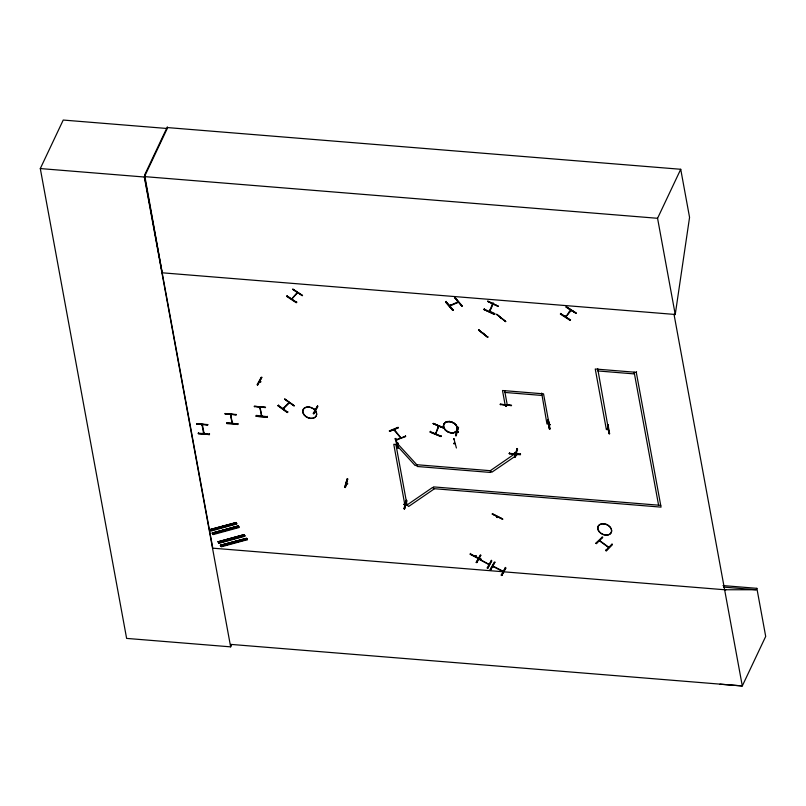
<?xml version="1.0" encoding="UTF-8"?>
<svg xmlns="http://www.w3.org/2000/svg" width="806" height="806" viewBox="0 0 806 806"><rect width="100%" height="100%" fill="white"/><g stroke="black" fill="none" stroke-linecap="round" stroke-linejoin="round"><path stroke-width="1.21" d="M450.705 304.849L449.536 305.675L458.11 301.897M449.859 306.109L450.625 305.686M457.244 302.29L458.362 302.179M396.582 439.834L405.66 436.58L405.468 435.724M565.338 316.758L565.953 316.023M201.943 424.722L202.497 424.772M202.558 425.397L202.004 425.356M204.039 433.537L203.636 433.618M230.848 414.486L231.03 415.493L230.466 414.445M231.927 422.707L232.581 423.513L230.476 414.546L232.118 423.432L231.896 422.546L232.481 422.747M259.663 407.342L260.328 408.148L259.683 407.161M261.144 415.422L261.819 416.098M261.759 416.087L259.703 407.252M435.492 433.819L435.814 432.943L435.865 433.981M438.001 426.535C440.892 425.246 435.311 431.684 435.895 433.9L438.313 425.86L438.051 426.747M297.515 292.91L291.621 299.107M297.585 292.85L296.93 293.525M505.866 406.174L505.694 405.166M506.077 405.206L506.279 406.023M514.419 452.962L515.004 453.818M515.115 453.748L516.737 455.219L491.912 472.165L490.29 470.694L490.622 472.457L417.105 466.483L416.783 464.719L397.529 443.653L395.907 444.469L407.03 504.999L432.49 487.519L434.102 488.99L408.652 506.47L407.03 504.999L404.854 504.858L393.771 444.297L395.907 444.469L415.161 465.536L416.783 464.719L490.29 470.694L515.034 453.637M719.99 684.193L742.296 685.946L674.028 314.38L675.237 314.481L689.563 217.368L680.727 169.28L167.688 127.6L144.324 177.018L230.647 646.855L126.623 638.402L40.3 168.565L63.231 120.054L167.255 128.507M489.957 310.038L489.635 311.69M490.008 311.025L490.32 310.209M492.385 304.557L493.181 304.043M493.171 304.215L493.504 303.499M282.896 408.702L283.571 408.017L283.39 408.844M293.968 405.922L284.649 399.161L294.2 405.72M475.419 556.392L475.883 555.576L475.852 556.593M496.768 517.392L497.564 516.878M496.728 517.301L497.302 517.603L497.111 516.777M292.638 289.374L302.29 295.731M198.508 432.782L198.417 433.598L209.439 434.575L198.407 433.699L198.377 433.154M209.389 434.162L198.316 433.185M238.022 423.593L237.931 424.5L226.899 423.603L226.869 423.059M256.086 415.775L256.127 416.319L267.169 417.155L256.137 416.299M267.149 417.206L267.249 416.299M493.474 303.288L489.675 311.61L489.212 311.398L490.018 310.955M308.718 406.939A7.294 5.279 25.3 0 0 304.315 414.969A7.294 5.279 25.3 0 0 316.244 415.936A7.294 5.279 25.3 0 0 308.718 406.939L308.638 407.121A7.284 5.269 25.3 0 1 316.154 416.108A7.284 5.269 25.3 0 1 304.235 415.14A7.284 5.269 25.3 0 1 308.638 407.131M603.654 523.668L603.613 523.86A7.254 5.249 25.3 0 1 611.109 532.837A7.254 5.249 25.3 0 1 599.251 531.879A7.254 5.249 25.3 0 1 603.623 523.9M509.352 453.284L509.382 453.828L520.424 454.765L520.525 453.879M509.402 453.778L509.483 452.922M344.767 487.338L347.064 479.127L347.638 479.238L345.371 487.559L344.767 487.338L347.134 479.117M347.537 479.268L345.341 487.439M403.987 504.506L404.985 504.818M403.877 508.777L406.295 500.506L404.491 508.979L404.068 508.374M404.461 508.929L406.758 500.738L404.491 508.999M456.337 435.472L455.541 435.653L457.838 427.442L458.624 427.271M455.571 435.613L458.312 427.573M456.146 435.875L458.433 427.684M514.641 452.801L515.79 452.76M516.948 448.892L517.553 449.113L515.266 457.314L514.651 457.083L517.14 448.489M517.079 448.861L514.782 457.062M394.416 430.444C395.514 431.23 392.854 428.52 394.9 430.233M401.025 437.89L394.194 429.517M496.758 314.441L505.705 321.544L496.758 314.441M505.574 321.614L496.748 314.229M475.469 556.321L475.742 555.707M483.902 333.563L483.54 333.221M501.191 318.289L500.768 318.068M501.241 318.39L500.486 318.229M396.985 443.189L397.952 443.149M397.942 443.099L398.194 443.592L397.126 443.552M455.017 443.703L453.808 443.693M433.175 423.714L443.945 428.157L433.366 423.311M440.912 436.57L441.255 435.724M449.395 421.407L449.365 421.619A7.284 5.269 25.3 0 1 456.881 430.606A7.284 5.269 25.3 0 1 444.972 429.638A7.284 5.269 25.3 0 1 449.365 421.629A7.284 5.269 25.3 0 1 456.891 430.585A7.284 5.269 25.3 0 1 444.972 429.618A7.284 5.269 25.3 0 1 449.375 421.609M430.152 432.066L440.932 436.52L430.132 432.117L430.485 431.27M441.053 436.187L430.323 431.633M492.275 513.976L502.642 519.316M565.409 316.587L565.399 316.687C567.787 316.002 570.144 308.033 570.739 311.015M570.688 310.985L571.132 310.35M487.731 301.303L498.32 306.209M291.681 299.036L297.102 292.638M483.983 309.524L494.572 314.431L483.963 309.575L484.346 308.748M487.66 301.464L498.249 306.371L487.852 301.051M492.919 303.227L492.375 304.678M489.302 311.438L492.587 303.933M494.552 314.491L494.934 313.655L490.703 311.69M494.723 314.118L484.184 309.101M167.376 126.854L144.637 174.952L162.187 272.801L675.237 314.481M207.857 424.601L196.835 423.704M209.53 433.678L209.429 434.585M236.359 414.506L225.327 413.609M226.808 423.1L237.891 423.956L227 422.697M287.158 295.621L286.654 296.386L296.306 302.764L296.81 301.998M302.512 295.49L292.749 289.092L302.522 295.51M261.194 377.349L257.033 384.764L257.799 384.653M261.93 377.279L261.164 377.379M265.577 407.221L254.555 406.325M256.227 415.402L267.118 416.672M278.594 405.035L278.06 405.781L287.359 412.531L287.893 411.785M294.19 405.69L284.75 398.899M317.524 405.74L317.907 406.436L313.776 413.821L313.393 413.115M230.647 646.855L231.705 644.598M347.849 478.966L347.054 479.147M446.272 301.404L445.607 302.018L452.7 310.27L453.365 309.655M389.63 431.401L398.456 427.764L398.073 427.301L389.258 430.938L389.822 430.998M450.625 305.726L450.947 305.131M462.241 305.917L461.788 306.159L454.876 297.505M457.506 302.653L457.395 301.817M395.907 438.373L395.121 438.776L395.696 438.676L398.345 447.904L397.751 447.904L395.192 438.726M396.834 440.237L396.653 439.361M479.036 329.725L478.663 330.279M493.101 303.116L493.131 304.124M406.365 500.173L406.778 500.808M487.993 336.797L487.61 337.351L478.693 330.218M456.408 448.005L453.849 438.575M511.588 405.257L500.556 404.3M566.094 307.106L576.129 313.02L566.396 306.713M570.567 319.599L570.074 320.375L560.351 314.078L560.785 313.393M541.672 393.066L546.952 423.936L549.098 424.107L543.536 393.842L502.491 390.507L505.211 405.317L507.357 405.489L504.637 390.688M470.613 553.4L470.19 554.216L480.547 559.586L480.97 558.77M492.204 514.107L502.793 519.054L492.446 513.674M476.779 562.739L480.85 555.324L480.305 555.002L476.205 562.447L476.971 562.336M548.554 419.452L547.748 419.805L549.349 428.873L550.155 428.52M491.418 560.241L491.801 560.936L487.741 568.351L487.348 567.656M495.025 562.084L494.259 562.195L490.189 569.61L490.955 569.499M674.038 314.451L675.247 314.541L657.565 218.295L680.727 169.28M597.679 368.564L608.51 429.709L606.364 429.538L595.251 368.997L636.287 372.332L636.579 371.727M501.735 575.494L505.765 568.029L501.725 575.514L501.342 574.819M505.412 567.404L505.805 568.079M609.588 433.729L609.004 433.729L607.593 424.248M602.072 537.189L595.866 543.335L596.571 543.304M596.38 543.718L602.747 537.189M612.036 543.959L612.358 544.745L606.172 550.861L605.85 550.075M724.624 589.76L756.199 589.75L756.864 588.33L722.992 585.579M470.2 554.206L480.578 559.535M549.138 424.238L550.417 424.651L549.249 424.248M607.16 428.852L608.228 429.346M470.392 553.863L480.749 559.223M476.205 562.427L480.729 555.203M489.121 564.482L479.137 558.941M487.156 568.059L491.227 560.644M487.741 568.341L491.398 560.664M490.199 569.59L494.813 562.346L490.763 569.902M493.625 566.88L493.131 566.104M503.216 571.293L492.919 566.044L493.987 566.568M501.151 575.222L505.342 567.736L501.735 575.464M571.122 310.552L565.741 316.899L565.893 316.083M283.914 408.38L283.4 408.108M288.689 403.484L289.324 402.909L283.279 408.874M257.608 385.056L261.718 377.54L257.577 384.925M260.721 381.651L259.985 381.319M315.196 409.962L314.038 409.367L315.337 409.71M313.202 413.528L317.332 406.143M313.786 413.81L317.504 406.164M496.788 517.432L497.161 516.767M296.598 302.391L286.976 295.973L296.558 302.441M278.07 405.761L278.413 405.378L287.712 412.138M287.369 412.521L278.11 405.7M454.836 443.32L453.828 443.381L454.816 443.381M445.617 302.008L452.71 310.26M475.923 556.553L475.691 555.677M608.087 429.366L607.12 429.255M282.956 408.632L288.981 402.547L288.75 403.413M602.505 537.471L595.866 543.325M605.659 550.478L611.845 544.362M397.761 447.884L398.325 447.804M547.758 419.785L548.332 419.745L549.964 428.933M547.828 419.755L549.36 428.863L549.934 428.822M500.385 404.562L511.417 405.519M207.706 424.843L196.644 423.936M225.156 413.871L236.188 414.768M254.384 406.587L265.396 407.453M458.221 302.3L449.758 306.079M457.334 431.633L458.493 431.996M515.719 453.163L514.661 452.73M506.329 406.033L505.614 405.347M398.194 443.592L397.197 443.502M503.065 571.666L492.728 566.326M454.685 297.908L455.178 297.656L462.261 305.948M457.969 301.918L457.153 302.331M457.566 431.673L458.463 432.369L457.274 431.976M347.537 484.033L346.59 483.65M404.834 504.798L403.887 504.415M389.56 431.24L398.386 427.593M396.461 439.774L405.398 436.197M209.923 529.562L236.198 522.49L236.289 523.124L210.346 530.197L209.923 529.562L210.346 530.197M209.973 529.643L236.158 522.681L210.235 529.754M210.285 530.116L236.289 523.124M210.477 530.408L236.752 523.346L236.843 523.971L210.92 531.053L210.477 530.408L236.652 523.447L210.739 530.519M212.2 533.038L212.643 533.723L238.566 526.64L238.415 526.147L212.2 533.078L238.113 525.965L239.029 526.862L239.12 527.497L213.207 534.569L212.814 534.015M212.26 533.169L238.113 525.965M212.754 533.935L238.939 526.963M244.006 534.66L218.094 541.783L244.006 534.66L244.46 535.345L218.466 542.337L244.309 534.841L218.386 541.924M218.648 542.629L244.923 535.567L245.024 536.192L219.101 543.274L218.648 542.589L219.02 543.184M218.708 542.72L244.883 535.748L218.97 542.831M220.37 545.299L246.646 538.237L246.747 538.871L220.824 545.944L220.37 545.269L246.616 538.428L220.431 545.39M220.935 546.156L246.848 539.073L247.301 539.718L221.378 546.79L220.935 546.156L247.11 539.194L247.301 539.718M221.187 546.267L247.17 539.274M315.035 409.911L314.149 409.418M608.641 547.526L599.463 540.826M549.833 428.863L548.231 419.795M454.836 297.807L461.888 306.058M453.919 443.28L453.929 443.693M453.657 438.978L454.262 438.948M657.565 218.295L144.516 176.615L212.784 548.171L725.823 589.851M40.3 168.565L144.324 177.018M597.72 370.941L634.473 373.924M504.959 392.451L541.713 395.434M254.364 406.728L254.303 406.214L265.386 407.624M236.168 414.909L225.045 413.508L225.146 414.022M207.666 425.004L196.553 423.603L196.644 424.107M660.729 505.352L433.406 486.884L433.729 488.658L661.051 507.125L636.287 372.332M723.576 587.1L756.199 589.75M230.496 644.367L742.296 685.946L765.7 636.428L756.864 588.33M500.274 404.209L511.397 405.66M607.402 424.651L608.026 424.691L609.618 433.779M607.059 428.933L608.016 428.983M549.309 424.56L550.307 424.641M514.984 453.728L514.46 452.871M218.094 541.743L218.517 542.418M458.221 432.328L457.455 432.087M514.863 452.438L515.84 452.851M297.213 292.578L296.991 293.455M403.967 504.133L404.864 504.365M346.671 483.368L347.769 483.771M488.869 564.442L478.845 559.223M607.583 424.611L609.124 433.628M261.295 416.208L261.114 415.251L261.648 415.463M202.346 424.571L202.618 425.407M314.29 409.166L315.227 409.65M259.854 381.298L260.791 381.782M259.603 381.5L260.64 382.034M202.366 424.671L204.089 433.608L203.364 432.701L203.978 432.842M602.042 537.219L602.556 537.592M599.674 540.614L608.862 547.314M400.642 437.93L393.983 429.84M611.996 544.413L606.183 550.841M500.294 404.179L500.365 404.713M246.666 538.781L220.763 545.914M634.141 372.16L658.583 505.181M260.086 407.292L261.718 416.178M201.984 424.641L203.616 433.527M505.705 405.267L505.856 406.083M520.394 454.241L509.342 453.405L520.394 454.241M566.185 306.955L575.927 313.242L566.185 306.955M433.235 423.553L444.015 428.006L433.245 423.553M560.654 313.665L570.356 319.992L560.654 313.665M478.865 330.047L487.801 337.2L478.845 330.087M446.071 301.726L453.184 310.058L446.071 301.726M603.694 523.668L603.684 523.648A7.294 5.279 25.3 0 0 599.301 531.708A7.294 5.279 25.3 0 0 611.23 532.685A7.294 5.279 25.3 0 0 603.704 523.688M449.446 421.417L449.436 421.407A7.294 5.279 25.3 0 0 445.043 429.457A7.294 5.279 25.3 0 0 456.982 430.424A7.294 5.279 25.3 0 0 449.446 421.427"/></g></svg>
